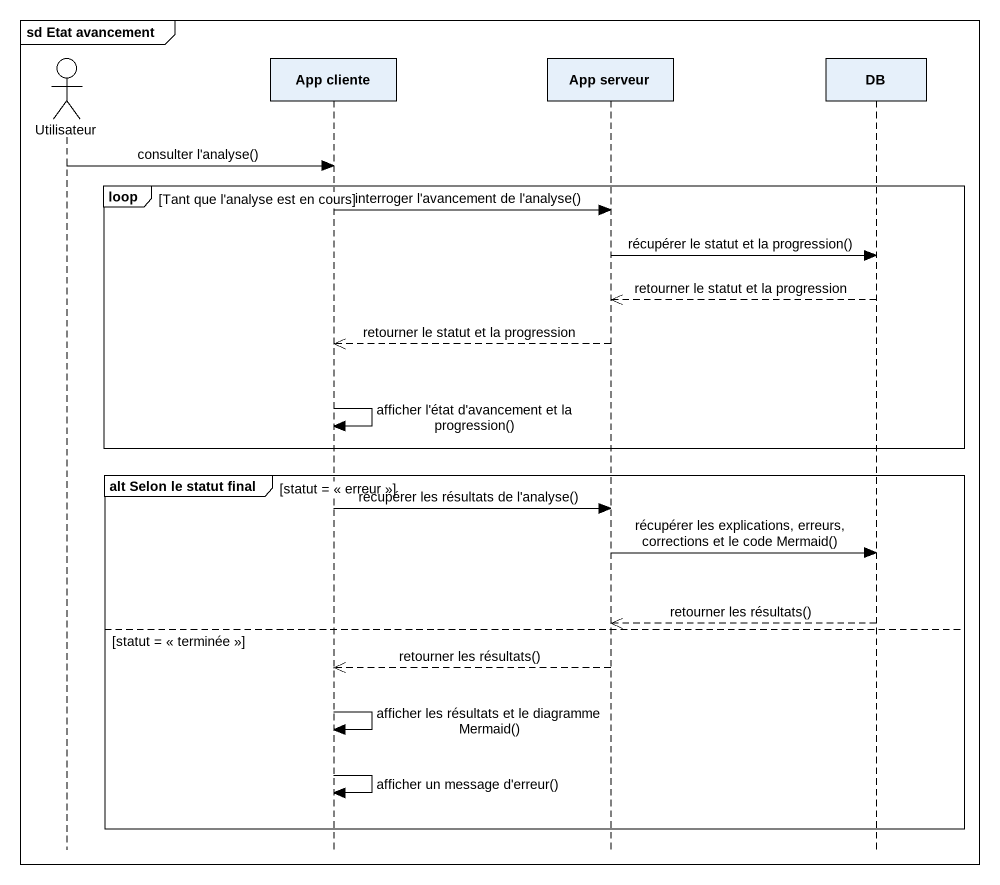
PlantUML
@startuml
mainframe sd Etat avancement
hide footbox
actor Utilisateur
participant "App cliente" as App_cliente
participant "App serveur" as App_serveur
participant DB

Utilisateur -> App_cliente : consulter l'analyse()
loop Tant que l'analyse est en cours
  App_cliente -> App_serveur : interroger l'avancement de l'analyse()
  App_serveur -> DB : récupérer le statut et la progression()
  DB -->> App_serveur : retourner le statut et la progression
  App_serveur -->> App_cliente : retourner le statut et la progression
  App_cliente -> App_cliente : afficher l'état d'avancement et la progression()
end
group alt Selon le statut final [statut = << erreur >>]
  App_cliente -> App_serveur : récupérer les résultats de l'analyse()
  App_serveur -> DB : récupérer les explications, erreurs, corrections et le code Mermaid()
  DB -->> App_serveur : retourner les résultats()
else statut = << terminée >>
  App_serveur -->> App_cliente : retourner les résultats()
  App_cliente -> App_cliente : afficher les résultats et le diagramme Mermaid()
  App_cliente -> App_cliente : afficher un message d'erreur()
end
@enduml
